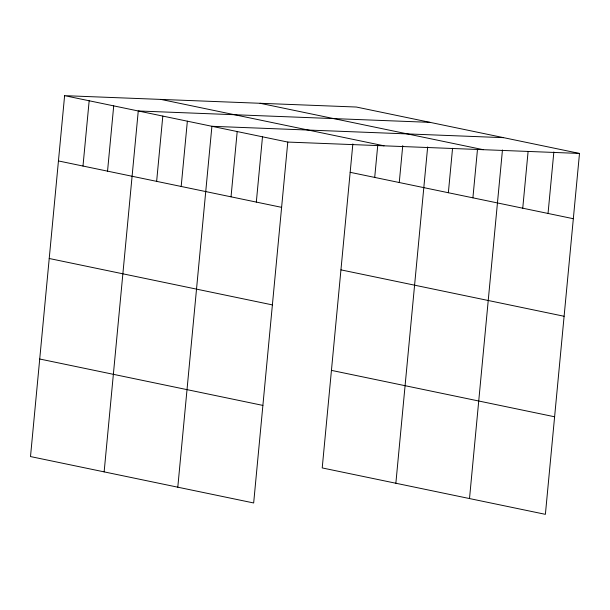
<?xml version="1.0" encoding="UTF-8"?>
<svg xmlns="http://www.w3.org/2000/svg" width="610" height="610" viewBox="0 0 610 610"><rect width="100%" height="100%" fill="white"/><g stroke="black" fill="none" stroke-linecap="round" stroke-linejoin="round"><path stroke-width="0.91" d="M64.614 95.663L30.5 456.562L253.668 502.968L287.783 142.069L64.614 95.663L356.331 107.032L579.5 153.438L545.386 514.337L322.217 467.931L352.847 143.929M82.99 166.05L89.167 100.772M107.543 171.151L113.712 105.873M104.142 471.873L138.264 110.974L429.974 122.351M156.64 181.361L162.809 116.083M181.185 186.469L187.354 121.184M177.792 487.192L211.906 126.293L503.624 137.662M231.03 196.832L237.198 131.547M256.322 202.093L262.491 136.808M374.708 177.418L377.75 145.249M399.26 182.52L402.745 145.622M395.859 483.242L427.656 146.949M448.358 192.729L452.559 148.268M472.903 197.838L477.462 149.587M469.509 498.561L502.457 149.961M522.747 208.201L528.107 151.432M548.039 213.462L553.85 151.966M287.783 142.069L579.5 153.438M260.066 103.281L483.234 149.686M160.88 99.415L384.048 145.821M350.163 172.317L573.331 218.715M58.446 160.941L281.614 207.347M340.937 269.864L564.105 316.27M49.219 258.495L272.388 304.901M331.436 370.377L554.604 416.782M39.719 359.008L262.887 405.414"/></g></svg>
